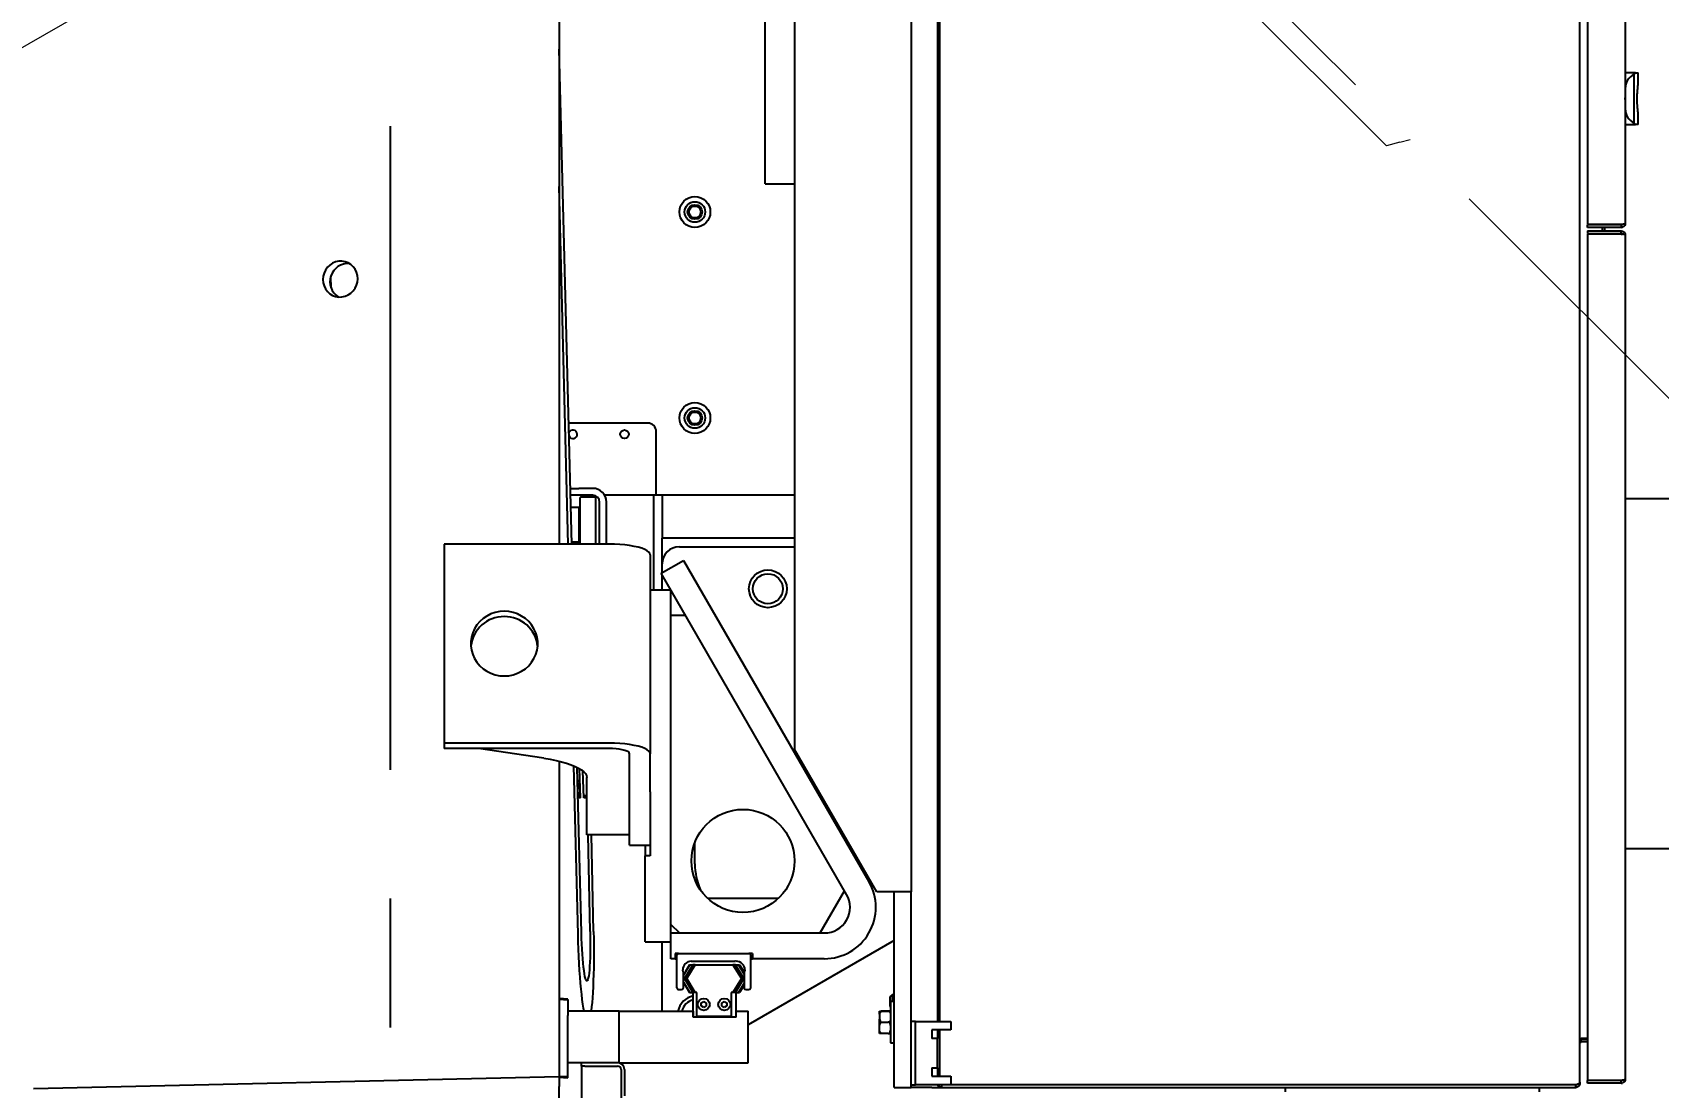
# Model space of a CAD drawing. Header units: inches. Extents: x -347369 to -260369, y 119522 to 149869.
# Drawn here: x -285438 to -284492, y 137440 to 138054 of the extents above; entities that cross this region are included whole.
import ezdxf

# ---------------------------------------------------------------- set-up
doc = ezdxf.new("R2010")
doc.units = ezdxf.units.IN
doc.header["$LTSCALE"] = 300
doc.linetypes.add('CENTRO', pattern=[2, 1.25, -0.25, 0.25, -0.25])
doc.linetypes.add('NASCOSTA', pattern=[0.375, 0.25, -0.125])
for name, color, linetype in [('ASSI', 254, 'CENTRO'), ('MACCHINA', 40, 'Continuous'), ('QUOTE', 7, 'Continuous')]:
    doc.layers.add(name, color=color, linetype=linetype)
doc.styles.get("Standard").update_dxf_attribs({"font": 'romans.shx'})
doc.dimstyles.new('sc1a100', dxfattribs={"dimscale": 100, "dimtxt": 3, "dimasz": 3, "dimexe": 0, "dimexo": 0, "dimgap": 1, "dimtad": 1, "dimzin": 12, "dimdsep": 46, "dimtxsty": 'Standard', "dimblk": 'CLOSEDBLANK', "dimcen": 1, "dimclrd": 253, "dimclre": 253, "dimclrt": 2, "dimadec": 0, "dimazin": 3, "dimtfac": 1, "dimtmove": 0, "dimatfit": 1, "dimldrblk": 'CLOSEDBLANK', "dimfxl": 1, "dimtolj": 1, "dimtzin": 0, "dimarcsym": 0})

# ---------------------------------------------------------------- blocks, each defined once
blk = doc.blocks.new('_ClosedBlank')
at = {"color": 0, "linetype": 'ByBlock', "lineweight": -2}
for p, q in [((-1, 0.1667), (0, 0)), ((-1, 0.1667), (-1, -0.1667)), ((0, 0), (-1, -0.1667))]:
    blk.add_line(p, q, dxfattribs=at)
blk = doc.blocks.new('*D27')
at = {"layer": 'Defpoints', "color": 0, "transparency": 16777216}
for p in [(-285230.17, 140399.66), (-284017.73, 139699.66), (-287395.23, 137749.66), (-287103.2, 136767.46), (-285230.17, 136499.66)]:
    blk.add_point(p, dxfattribs=at)
at = {"layer": 'QUOTE', "color": 253, "lineweight": -2, "transparency": 16777216}
for p, q in [((-287395.23, 137749.66), (-287753.7, 137542.69)), ((-285230.17, 136499.66), (-285230.17, 136085.73))]:
    blk.add_line(p, q, dxfattribs=at)
blk.add_arc((-285230.17, 138999.66), 2913.92, 215.90144, 264.09856, dxfattribs=at)
at = {"layer": 'QUOTE', "color": 253, "lineweight": -2, "transparency": 16777216, "xscale": 300, "yscale": 300, "zscale": 300}
for p, rotation in [((-287753.7, 137542.69), 122.9507175305296), ((-285230.17, 136085.73), 357.0492824694705)]:
    blk.add_blockref('_ClosedBlank', p, dxfattribs=dict(at, rotation=rotation))
at = {"layer": 'QUOTE', "color": 2, "transparency": 16777216, "insert": (-286562.13, 136692.63), "char_height": 300, "attachment_point": 5, "rotation": 330}
blk.add_mtext('\\A1;60°', dxfattribs=at)
blk = doc.blocks.new('*D37')
at = {"layer": 'Defpoints', "color": 0, "transparency": 16777216}
for p in [(-285230.17, 140399.66), (-286220.12, 139989.61), (-283462.4, 137231.89), (-285230.17, 136499.66), (-284473.38, 136175.3)]:
    blk.add_point(p, dxfattribs=at)
at = {"layer": 'QUOTE', "color": 253, "lineweight": -2, "transparency": 16777216}
for p, q in [((-283462.4, 137231.89), (-283162.59, 136932.08)), ((-285230.17, 136499.66), (-285230.17, 136075.67))]:
    blk.add_line(p, q, dxfattribs=at)
blk.add_arc((-285230.17, 138999.66), 2923.99, 275.8811, 309.1189, dxfattribs=at)
at = {"layer": 'QUOTE', "color": 253, "lineweight": -2, "transparency": 16777216, "xscale": 300, "yscale": 300, "zscale": 300}
for p, rotation in [((-283162.59, 136932.08), 42.0594481817856), ((-285230.17, 136075.67), 182.9405518182139)]:
    blk.add_blockref('_ClosedBlank', p, dxfattribs=dict(at, rotation=rotation))
at = {"layer": 'QUOTE', "color": 2, "transparency": 16777216, "insert": (-284206.88, 136529.21), "char_height": 300, "attachment_point": 5, "rotation": 22.5}
blk.add_mtext('\\A1;45°', dxfattribs=at)
blk = doc.blocks.new('A$Cda148bbc')
at = {"layer": 'MACCHINA', "color": 8, "linetype": 'NASCOSTA', "lineweight": 5, "ltscale": 2.5}
for p, q in [((-292.65, -1368.86), (-292.65, 584.96)), ((719.3, -560), (719.3, -1560)), ((-305, -1125.51), (-305, -701.23)), ((-298, -1129.55), (-305, -1125.51)), ((-298, -1129.55), (-292.65, -1132.64))]:
    blk.add_line(p, q, dxfattribs=at)
blk = doc.blocks.new('A$Cad528b1c')
at = {"layer": 'ASSI'}
blk.add_line((0, 1400), (0, -2400), dxfattribs=at)
at = {"layer": 'MACCHINA'}
for p, q in [((303.5, 783.04), (303.5, -1446.04)), ((98.55, 693.94), (98.55, -1243.49)), ((235.5, 550), (235.5, -1362.9)), ((218.5, -951.92), (218.5, -226.23)), ((692.8, -1556.99), (692.8, -563.01)), ((697.3, -564.35), (697.3, -1057.14)), ((719.3, -564.79), (719.3, -1056.69)), ((318.8, -598.5), (318.8, -1521.5)), ((320.22, -1521.5), (320.22, -598.5)), ((105.78, -1243.49), (98.55, -955.21)), ((218.5, -1033.6), (218.5, -951.92)), ((725.35, -968.99), (719.3, -968.99)), ((724.37, -969.93), (724.37, -998.06)), ((725.35, -968.99), (726.76, -968.99)), ((726.76, -976.09), (726.76, -968.99)), ((719.31, -984.56), (719.31, -983.47)), ((726.3, -983.03), (726.3, -982.49)), ((726.3, -984.99), (726.3, -983.03)), ((726.3, -985.93), (726.3, -984.99)), ((726.76, -998.99), (726.76, -991.99)), ((719.3, -998.99), (725.35, -998.99)), ((726.76, -998.99), (725.35, -998.99)), ((103.77, -1243.49), (98.55, -1035.17)), ((218.5, -1033.6), (235.5, -1033.6)), ((697.3, -1057.14), (717, -1057.14)), ((717, -1057.49), (697.3, -1057.49)), ((697.3, -1058.99), (697.3, -1057.49)), ((717, -1058.99), (697.3, -1058.99)), ((706.12, -1057.49), (706.12, -1057.14)), ((706.12, -1061.01), (706.12, -1058.99)), ((707.18, -1057.14), (707.18, -1057.49)), ((707.18, -1058.99), (707.18, -1061.01)), ((717, -1057.49), (717, -1058.99)), ((717, -1058.99), (717.71, -1058.88)), ((697.3, -1061.01), (717, -1061.01)), ((697.3, -1061.01), (697.3, -1062.51)), ((697.3, -1062.51), (717, -1062.51)), ((697.3, -1062.86), (697.3, -1555.65)), ((717, -1062.86), (697.3, -1062.86)), ((706.12, -1062.86), (706.12, -1062.51)), ((707.18, -1062.51), (707.18, -1062.86)), ((717, -1062.51), (717, -1061.01)), ((717, -1061.01), (717.71, -1061.12)), ((717, -1062.86), (717.71, -1062.95)), ((719.3, -1063.31), (719.3, -1555.21)), ((-34.38, -1094.13), (-34.53, -1087.68)), ((150, -1173), (104.01, -1173)), ((155, -1215), (155, -1178)), ((104.96, -1211), (105, -1211)), ((105, -1212.45), (105, -1211)), ((105, -1211), (110, -1211)), ((118, -1211), (110, -1211)), ((110, -1215), (105.06, -1215)), ((118, -1215), (110, -1215)), ((110.62, -1243.49), (110.62, -1216.45)), ((119.32, -1216.15), (110.92, -1216.15)), ((119.62, -1216.45), (119.62, -1232.05)), ((122, -1243.49), (122, -1219)), ((155, -1215), (124.93, -1215)), ((126, -1243.49), (126, -1219)), ((153.5, -1215), (153.5, -1270.19)), ((235.5, -1215), (155, -1215)), ((158.5, -1215), (158.5, -1240)), ((823.3, -1217.01), (719.3, -1217.01)), ((110.12, -1222.15), (105.24, -1222.15)), ((110.62, -1222.65), (110.12, -1222.15)), ((110.12, -1230.84), (110.12, -1222.15)), ((110.12, -1242.15), (110.12, -1230.84)), ((119.62, -1232.05), (119.62, -1243.49)), ((235.5, -1240), (158.5, -1240)), ((158.5, -1255), (158.5, -1240)), ((127.5, -1243.49), (31.5, -1243.49)), ((31.5, -1243.49), (31.5, -1359.4)), ((105.74, -1242.15), (110.12, -1242.15)), ((110.12, -1242.15), (110.62, -1241.65)), ((151.5, -1249.7), (151.5, -1365.62)), ((168.5, -1245), (235.5, -1245)), ((157.87, -1260.44), (170.86, -1252.94)), ((158.5, -1260.07), (158.5, -1255)), ((170.86, -1252.94), (278.86, -1440)), ((265.87, -1447.5), (157.87, -1260.44)), ((158.5, -1270.19), (158.5, -1261.53)), ((151.5, -1270.19), (163.5, -1270.19)), ((163.5, -1475.19), (163.5, -1270.19)), ((172.05, -1285), (163.5, -1285)), ((31.5, -1359.4), (31.5, -1362.51)), ((127.5, -1359.4), (31.5, -1359.4)), ((127.5, -1362.51), (31.5, -1362.51)), ((89.5, -1368.19), (51.5, -1362.51)), ((283.5, -1446.04), (235.5, -1362.9)), ((98.55, -1369.92), (98.55, -1517.6)), ((109.47, -1470.82), (107.01, -1372.58)), ((139.5, -1418.93), (139.5, -1365.62)), ((151.5, -1387.76), (151.5, -1365.62)), ((111.46, -1470), (109.04, -1373.51)), ((109.23, -1381.39), (110.47, -1381.36)), ((110.47, -1381.39), (109.24, -1381.41)), ((109.26, -1382.29), (109.59, -1383.53)), ((110.81, -1391.3), (110.22, -1374.16)), ((112.8, -1391.24), (112.26, -1375.57)), ((114.5, -1380.07), (114.35, -1380.08)), ((114.5, -1412.81), (114.5, -1379.4)), ((109.63, -1390.75), (109.47, -1390.74)), ((109.48, -1391.19), (110.81, -1391.16)), ((109.61, -1383.56), (110.54, -1383.54)), ((109.94, -1390.72), (110.24, -1390.71)), ((110.42, -1388.57), (110.12, -1388.58)), ((110.69, -1390.73), (110.39, -1390.74)), ((110.56, -1390.71), (110.79, -1390.7)), ((110.73, -1388.87), (110.72, -1388.87)), ((112.8, -1391.11), (114.5, -1391.08)), ((114.5, -1390.16), (113.13, -1390.19)), ((151.5, -1387.76), (151.5, -1425)), ((139.5, -1412.81), (114.5, -1412.81)), ((116.48, -1469.05), (115.26, -1412.81)), ((118.49, -1469.12), (117.27, -1412.81)), ((139.5, -1418.93), (151.5, -1418.93)), ((148.5, -1418.93), (148.5, -1425)), ((177.5, -1429.63), (177.5, -1417.23)), ((148.5, -1475.19), (148.5, -1425)), ((151.5, -1425), (148.5, -1425)), ((823.3, -1421.01), (719.3, -1421.01)), ((250.5, -1470), (264.68, -1445.44)), ((303.5, -1446.04), (283.5, -1446.04)), ((293.5, -1560), (293.5, -1446.04)), ((303.5, -1560), (303.5, -1446.04)), ((225.9, -1450), (185.1, -1450)), ((163.5, -1465), (168.5, -1470)), ((148.5, -1475.19), (163.5, -1475.19)), ((158.5, -1515.6), (158.5, -1475.19)), ((163.5, -1470), (252.88, -1470)), ((163.5, -1485), (163.5, -1470)), ((293.5, -1474.38), (208.5, -1523.45)), ((166, -1485), (163.5, -1485)), ((168, -1482), (166, -1482)), ((166, -1482), (166, -1485)), ((166, -1485), (167, -1485)), ((167, -1502), (167, -1483)), ((168, -1482), (209, -1482)), ((175.4, -1486.5), (200.75, -1486.5)), ((201.25, -1486.5), (201.6, -1486.5)), ((211, -1482), (209, -1482)), ((210, -1502), (210, -1483)), ((210, -1485), (211, -1485)), ((211, -1482), (211, -1485)), ((252.88, -1485), (211, -1485)), ((170.4, -1492.05), (170.4, -1491.5)), ((170.8, -1502), (170.8, -1492.75)), ((170.95, -1494.26), (170.89, -1494.35)), ((172.4, -1492.07), (170.95, -1493.79)), ((170.95, -1493.79), (170.95, -1494.42)), ((171.34, -1493.79), (170.95, -1493.79)), ((170.99, -1494.35), (174.53, -1488.6)), ((176.3, -1488.6), (171.38, -1496.6)), ((174.43, -1488.6), (172.02, -1492.51)), ((172.84, -1496.6), (177.75, -1488.6)), ((174.43, -1488.6), (174.53, -1488.6)), ((174.53, -1488.6), (176.3, -1488.6)), ((177.75, -1488.6), (176.3, -1488.6)), ((177.75, -1488.6), (199.65, -1488.6)), ((199.65, -1488.6), (204.56, -1496.6)), ((201.1, -1488.6), (199.65, -1488.6)), ((206.02, -1496.6), (201.1, -1488.6)), ((201.1, -1488.6), (202.87, -1488.6)), ((202.87, -1488.6), (203.57, -1488.6)), ((202.87, -1488.6), (206.2, -1494.01)), ((203.57, -1488.6), (206.2, -1492.87)), ((206.2, -1493.61), (205.28, -1492.51)), ((206.2, -1492.78), (205.98, -1492.51)), ((206.2, -1493.79), (206.06, -1493.79)), ((206.2, -1492.75), (206.2, -1502)), ((206.6, -1491.5), (206.6, -1492.05)), ((168, -1503), (169.8, -1503)), ((170.89, -1498.85), (170.95, -1498.94)), ((170.95, -1498.78), (170.95, -1499.31)), ((170.95, -1499.31), (172.17, -1500.76)), ((171.28, -1499.31), (170.95, -1499.31)), ((174.53, -1504.6), (170.99, -1498.85)), ((171.38, -1496.6), (176.3, -1504.6)), ((172.84, -1496.6), (171.38, -1496.6)), ((171.79, -1500.31), (174.43, -1504.6)), ((177.75, -1504.6), (172.84, -1496.6)), ((174.43, -1504.6), (174.53, -1504.6)), ((174.53, -1504.6), (176.3, -1504.6)), ((177.75, -1504.6), (176.3, -1504.6)), ((176.55, -1519.1), (176.55, -1504.6)), ((178.65, -1504.6), (177.75, -1504.6)), ((178.65, -1518.6), (178.65, -1504.6)), ((198.65, -1504.6), (198.65, -1518.6)), ((199.65, -1504.6), (198.65, -1504.6)), ((204.56, -1496.6), (199.65, -1504.6)), ((201.1, -1504.6), (199.65, -1504.6)), ((201.1, -1504.6), (206.02, -1496.6)), ((201.1, -1504.6), (202.87, -1504.6)), ((201.45, -1519.1), (201.45, -1504.6)), ((206.2, -1499.19), (202.87, -1504.6)), ((202.87, -1504.6), (203.57, -1504.6)), ((206.2, -1500.33), (203.57, -1504.6)), ((206.02, -1496.6), (204.56, -1496.6)), ((205.51, -1500.31), (206.2, -1499.49)), ((206.2, -1499.31), (206.12, -1499.31)), ((207.2, -1503), (209, -1503)), ((103.5, -1508.5), (98.55, -1508.07)), ((98.55, -1508.49), (103.5, -1508.92)), ((103.5, -1508.92), (103.5, -1508.5)), ((103.5, -1508.92), (103.5, -1518.04)), ((181.15, -1510.73), (182.65, -1509.87)), ((181.15, -1512.47), (181.15, -1510.73)), ((182.65, -1513.33), (181.15, -1512.47)), ((182.65, -1509.87), (184.15, -1510.73)), ((184.15, -1512.47), (182.65, -1513.33)), ((184.15, -1510.73), (184.15, -1512.47)), ((193.15, -1510.73), (194.65, -1509.87)), ((193.15, -1512.47), (193.15, -1510.73)), ((194.65, -1513.33), (193.15, -1512.47)), ((194.65, -1509.87), (196.15, -1510.73)), ((196.15, -1512.47), (194.65, -1513.33)), ((196.15, -1510.73), (196.15, -1512.47)), ((292.35, -1506), (291.1, -1507.25)), ((291.1, -1507.25), (291.1, -1512.75)), ((291.1, -1512.75), (291.5, -1513.15)), ((293.5, -1510), (291.5, -1510)), ((291.5, -1510), (291.5, -1534)), ((293.5, -1506), (292.35, -1506)), ((292.35, -1506), (292.35, -1510)), ((98.55, -1517.6), (98.55, -1553.53)), ((133.5, -1515.6), (103.5, -1515.6)), ((103.5, -1553.55), (103.5, -1518.04)), ((133.5, -1545.6), (133.5, -1515.6)), ((133.5, -1515.6), (176.5, -1515.6)), ((176.5, -1515.6), (176.5, -1519.1)), ((176.5, -1519.1), (176.55, -1519.1)), ((201.45, -1519.1), (176.55, -1519.1)), ((198.65, -1518.6), (178.65, -1518.6)), ((201.45, -1519.1), (201.5, -1519.1)), ((201.5, -1519.1), (201.5, -1515.6)), ((201.5, -1515.6), (208.5, -1515.6)), ((208.5, -1545.6), (208.5, -1515.6)), ((285, -1517.33), (285, -1515.5)), ((285, -1517.33), (285, -1520.17)), ((285, -1523.83), (285, -1520.17)), ((285, -1526.67), (285, -1523.83)), ((290.11, -1515.5), (286.39, -1515.5)), ((286.39, -1515.5), (290.11, -1515.5)), ((286.39, -1522), (290.11, -1522)), ((286.39, -1522), (290.11, -1522)), ((306, -1521.5), (303.5, -1521.5)), ((306, -1524.5), (306, -1521.5)), ((306, -1521.5), (306.8, -1521.5)), ((306.8, -1521.5), (326.49, -1521.5)), ((326.49, -1521.5), (326.49, -1526.5)), ((285, -1528.5), (285, -1526.67)), ((290.11, -1528.5), (286.39, -1528.5)), ((290.11, -1528.5), (286.39, -1528.5)), ((306, -1555.5), (306, -1524.5)), ((326.49, -1526.5), (315.49, -1526.5)), ((315.49, -1526.5), (315.49, -1531.5)), ((315.5, -1531.5), (315.49, -1531.5)), ((318.8, -1531.5), (315.5, -1531.5)), ((318.8, -1526.5), (318.8, -1531.5)), ((318.8, -1548.5), (318.8, -1531.5)), ((320.22, -1553.5), (320.22, -1526.5)), ((693.6, -1532), (693.2, -1532.08)), ((693.6, -1531.29), (697.3, -1531.29)), ((693.6, -1533.5), (693.6, -1532)), ((697.3, -1532), (693.6, -1532)), ((697.3, -1533.5), (693.6, -1533.5)), ((291.5, -1534), (293.5, -1534)), ((133.5, -1545.6), (103.5, -1545.6)), ((111.5, -1547.6), (111.5, -1545.6)), ((113.5, -1547.6), (111.5, -1547.6)), ((111.5, -1547.6), (111.5, -1633.6)), ((113.5, -1547.6), (132.5, -1547.6)), ((133.5, -1545.6), (208.5, -1545.6)), ((134.5, -1549.6), (134.5, -1633.6)), ((136.5, -1549.6), (136.5, -1564.85)), ((315.49, -1548.5), (315.5, -1548.5)), ((315.49, -1548.5), (315.49, -1553.5)), ((315.5, -1548.5), (318.8, -1548.5)), ((318.8, -1548.5), (318.8, -1553.5)), ((-207.65, -1560.68), (98.55, -1553.53)), ((98.55, -1553.53), (103.5, -1553.55)), ((103.5, -1553.97), (98.55, -1553.53)), ((98.55, -1553.96), (98.55, -1553.53)), ((98.55, -1553.96), (98.55, -1559.41)), ((98.55, -1553.97), (103.5, -1554.4)), ((98.55, -1571.23), (98.55, -1559.41)), ((103.5, -1553.97), (103.5, -1553.55)), ((103.5, -1554.4), (103.5, -1553.97)), ((293.5, -1560), (303.5, -1560)), ((303.5, -1558.5), (306, -1558.5)), ((315.5, -1560), (303.5, -1560)), ((306, -1558.5), (306, -1555.5)), ((306.8, -1558.5), (306, -1558.5)), ((326.49, -1558.5), (306.8, -1558.5)), ((315.49, -1553.5), (326.49, -1553.5)), ((315.5, -1560), (321.1, -1560)), ((321.1, -1558.5), (321.1, -1560)), ((321.1, -1560), (690.5, -1560)), ((326.49, -1553.5), (326.49, -1558.5)), ((690.5, -1558.43), (326.49, -1558.43)), ((690.5, -1558.5), (326.49, -1558.5)), ((521.3, -1560), (521.3, -1562.5)), ((669.3, -1562.5), (669.3, -1560)), ((690.5, -1560), (690.5, -1558.5)), ((692.12, -1557.7), (692.8, -1557.7)), ((692.8, -1556.99), (692.8, -1557.7)), ((697.3, -1555.65), (717, -1555.65)), ((697.3, -1557.51), (697.3, -1556.01)), ((717, -1556.01), (697.3, -1556.01)), ((717, -1557.51), (697.3, -1557.51)), ((717, -1555.65), (717.71, -1555.56)), ((717, -1557.51), (717, -1556.01)), ((717, -1557.51), (717.71, -1557.39))]:
    blk.add_line(p, q, dxfattribs=at)
at = {"layer": 'MACCHINA', "flags": 128}
for points in [[(-39.09, -1089.34), (-38.92, -1091.26), (-38.41, -1093.1), (-37.57, -1094.81), (-36.45, -1096.33), (-35.06, -1097.59), (-33.47, -1098.57), (-31.73, -1099.23), (-29.89, -1099.54), (-28.01, -1099.5), (-26.17, -1099.1), (-24.43, -1098.36), (-22.84, -1097.31), (-21.46, -1095.98), (-20.33, -1094.41), (-19.49, -1092.66), (-18.98, -1090.79), (-18.81, -1088.87), (-18.98, -1086.95), (-19.49, -1085.1), (-20.33, -1083.4), (-21.46, -1081.88), (-22.84, -1080.61), (-24.43, -1079.63), (-26.17, -1078.98), (-28.01, -1078.67), (-29.89, -1078.71), (-31.73, -1079.11), (-33.47, -1079.85), (-35.06, -1080.9), (-36.45, -1082.23), (-37.57, -1083.8), (-38.41, -1085.55), (-38.92, -1087.41), (-39.09, -1089.34)], [(151.5, -1249.7), (151.29, -1248.89), (150.68, -1248.1), (149.67, -1247.33), (148.28, -1246.6), (146.54, -1245.92), (144.47, -1245.31), (142.11, -1244.78), (139.5, -1244.33), (136.68, -1243.97), (133.71, -1243.7), (130.63, -1243.55), (127.5, -1243.49)], [(66.5, -1282.61), (63.84, -1282.79), (61.24, -1283.31), (58.73, -1284.17), (56.37, -1285.36), (54.19, -1286.84), (52.25, -1288.59), (50.57, -1290.59), (49.19, -1292.78), (48.13, -1295.14), (47.41, -1297.62), (47.05, -1300.16), (47.05, -1302.73), (47.41, -1305.28), (48.13, -1307.76), (49.19, -1310.11), (50.57, -1312.31), (52.25, -1314.31), (54.19, -1316.06), (56.37, -1317.54), (58.73, -1318.73), (61.24, -1319.59), (63.84, -1320.11), (66.5, -1320.28), (69.16, -1320.11), (71.76, -1319.59), (74.27, -1318.73), (76.63, -1317.54), (78.81, -1316.06), (80.75, -1314.31), (82.43, -1312.31), (83.81, -1310.11), (84.87, -1307.76), (85.59, -1305.28), (85.95, -1302.73), (85.95, -1300.16), (85.59, -1297.62), (84.87, -1295.14), (83.81, -1292.78), (82.43, -1290.59), (80.75, -1288.59), (78.81, -1286.84), (76.63, -1285.36), (74.27, -1284.17), (71.76, -1283.31), (69.16, -1282.79), (66.5, -1282.61)], [(151.5, -1365.62), (151.29, -1364.81), (150.68, -1364.01), (149.67, -1363.24), (148.28, -1362.51), (146.54, -1361.83), (144.47, -1361.22), (142.11, -1360.69), (139.5, -1360.24), (136.68, -1359.88), (133.71, -1359.62), (130.63, -1359.46), (127.5, -1359.4)], [(139.5, -1365.62), (139.32, -1365.08), (138.78, -1364.55), (137.89, -1364.06), (136.69, -1363.62), (135.21, -1363.24), (133.5, -1362.93), (131.6, -1362.7), (129.58, -1362.56), (127.5, -1362.51)], [(89.5, -1368.19), (93.18, -1368.8), (96.64, -1369.48), (99.86, -1370.25), (102.8, -1371.08), (105.46, -1371.97), (107.8, -1372.93), (109.82, -1373.93), (111.48, -1374.97), (112.8, -1376.05), (113.74, -1377.15), (114.31, -1378.27), (114.5, -1379.4)], [(109.59, -1383.53), (109.6, -1383.56), (109.61, -1383.56)], [(112.98, -1515.6), (112.66, -1513.85), (112.29, -1511.5), (111.93, -1508.84), (111.58, -1505.91), (111.25, -1502.71), (110.94, -1499.28), (110.66, -1495.64), (110.39, -1491.81), (110.15, -1487.82), (109.94, -1483.69), (109.75, -1479.46), (109.6, -1475.16), (109.47, -1470.82)], [(116.48, -1469.05), (116.54, -1472.26), (116.56, -1475.42), (116.55, -1478.51), (116.51, -1481.48), (116.44, -1484.29), (116.33, -1486.92), (116.2, -1489.33), (116.04, -1491.48), (115.86, -1493.36), (115.65, -1494.95), (115.42, -1496.21), (115.17, -1497.14), (114.91, -1497.72), (114.63, -1497.95), (114.35, -1497.83), (114.07, -1497.35), (113.78, -1496.52), (113.49, -1495.35), (113.21, -1493.86), (112.94, -1492.07), (112.68, -1489.99), (112.44, -1487.65), (112.21, -1485.09), (112.01, -1482.32), (111.83, -1479.4), (111.68, -1476.34), (111.55, -1473.2), (111.46, -1470)], [(118.49, -1469.12), (118.57, -1473.47), (118.61, -1477.79), (118.63, -1482.06), (118.61, -1486.22), (118.56, -1490.27), (118.47, -1494.17), (118.35, -1497.89), (118.21, -1501.4), (118.03, -1504.69), (117.83, -1507.73), (117.59, -1510.5), (117.33, -1512.97), (117.05, -1515.13), (116.98, -1515.6)]]:
    blk.add_lwpolyline(points, dxfattribs=at)
at = {"layer": 'MACCHINA'}
for centre, radius in [((177.5, -1050), 9), ((177.5, -1050), 6), ((177.5, -1050), 4.25), ((177.5, -1050), 3.42), ((177.5, -1170), 9), ((177.5, -1170), 6), ((177.5, -1170), 4.25), ((177.5, -1170), 3.42), ((136.5, -1179.5), 2.5), ((220, -1269.5), 11), ((220, -1269.5), 8.75), ((205.5, -1428), 30), ((182.65, -1511.6), 3.5), ((194.65, -1511.6), 3.5)]:
    blk.add_circle(centre, radius, dxfattribs=at)
for centre, radius, start, end in [((-24.41, -1090.58), 10.58, 86.20001, 237.76372), ((150, -1178), 5, 0, 90), ((106.5, -1179.5), 2.5, 202.98672, 159.88508), ((118, -1219), 8, 0, 90), ((110.92, -1216.45), 0.3, 90, 180), ((118, -1219), 4, 0, 90), ((119.32, -1216.45), 0.3, 0, 90), ((168.5, -1255), 10, 90, 180), ((66.18, -1304.92), 19.21, 89.03802, 174.25645), ((66.77, -1304.99), 19.27, 5.91585, 90.78968), ((116.06, -1390.12), 5.85, 164.63363, 185.80919), ((124.3, -1382.74), 14.01, 183.28068, 185.5326), ((41.46, -1390.84), 69.22, 3.82522, 5.59272), ((215, -1429.63), 37.5, 180, 204.27002), ((252.88, -1455), 30, 270, 30), ((252.88, -1455), 15, 270, 30), ((168, -1483), 1, 90, 180), ((175.4, -1491.5), 5, 90, 180), ((201, -1486.5), 0.25, 0, 180), ((201.6, -1491.5), 5, 0, 90), ((209, -1483), 1, 0, 90), ((170.8, -1492.05), 0.4, 180, 240), ((170.4, -1492.75), 0.4, 0, 60), ((206.6, -1492.75), 0.4, 120, 180), ((206.2, -1492.05), 0.4, 300, 0), ((168, -1502), 1, 180, 270), ((169.8, -1502), 1, 270, 0), ((207.2, -1502), 1, 180, 270), ((209, -1502), 1, 270, 0), ((178.5, -1517.5), 11, 100.21094, 170.05357), ((178.5, -1517.5), 8.75, 102.8769, 167.45873), ((132.5, -1549.6), 4, 0, 90), ((132.5, -1549.6), 2, 0, 90)]:
    blk.add_arc(centre, radius, start, end, dxfattribs=at)
for centre, major_axis, ratio, start_param, end_param in [((728.43, -977.99), (9.13, 0), 0.985679, 2.03135, 3.141593), ((728.43, -989.99), (9.13, 0), 0.985679, 3.141593, 4.251835), ((175.04, -1496.6), (4.79, 0), 0.939693, 2.617994, 2.658215), ((175.14, -1496.6), (-4.79, 0), 0.939693, 5.759587, 5.846864), ((175.14, -1496.6), (-4.79, 0), 0.939693, 0.436322, 0.523599), ((175.04, -1496.6), (4.79, 0), 0.939693, 3.62497, 3.665191)]:
    blk.add_ellipse(centre, major_axis=major_axis, ratio=ratio, start_param=start_param, end_param=end_param, dxfattribs=at)
for points, knots in [([(724.37, -969.93), (724.63, -969.55), (724.97, -969.04), (725.27, -969), (725.35, -968.99)], [0, 0, 0, 0, 0.748889, 1, 1, 1, 1]), ([(726.27, -983.99), (726.28, -983.1), (726.3, -981.31), (726.46, -978.91), (726.63, -977.12), (726.75, -976.09), (726.75, -976.09), (726.75, -976.09)], [0, 0, 0, 0, 0.213739, 0.42744, 0.642151, 0.857533, 1, 1, 1, 1]), ([(726.76, -991.99), (726.75, -991.91), (726.73, -991.73), (726.57, -990.37), (726.4, -988.36), (726.28, -986.1), (726.27, -984.6), (726.27, -983.99)], [0, 0, 0, 0, 0.212568, 0.425755, 0.640306, 0.855548, 1, 1, 1, 1]), ([(725.35, -998.99), (725.11, -998.9), (724.8, -998.78), (724.46, -998.2), (724.37, -998.06)], [0, 0, 0, 0, 0.748863, 1, 1, 1, 1]), ([(717, -1057.14), (717.28, -1057.1), (717.83, -1057.04), (718.53, -1056.94), (719.03, -1056.84), (719.27, -1056.76), (719.29, -1056.71), (719.3, -1056.69)], [0, 0, 0, 0, 0.2357254, 0.4521019, 0.668489, 0.8848749, 1, 1, 1, 1]), ([(717.7, -1057.05), (717.67, -1057.11), (717.6, -1057.25), (717.38, -1057.41), (717.17, -1057.49), (717.03, -1057.49), (717, -1057.49)], [0, 0, 0, 0, 0.222477, 0.548193, 0.874099, 1, 1, 1, 1]), ([(719.3, -1056.69), (719.27, -1056.96), (719.22, -1057.5), (718.8, -1058.19), (718.27, -1058.65), (717.87, -1058.82), (717.71, -1058.88)], [0, 0, 0, 0, 0.281224, 0.552183, 0.823149, 1, 1, 1, 1]), ([(717, -1062.51), (717.09, -1062.52), (717.29, -1062.54), (717.53, -1062.69), (717.68, -1062.85), (717.71, -1062.95), (717.71, -1062.96)], [0, 0, 0, 0, 0.320018, 0.640034, 0.960049, 1, 1, 1, 1]), ([(717.71, -1061.12), (717.96, -1061.23), (718.45, -1061.45), (718.98, -1062.06), (719.26, -1062.71), (719.29, -1063.14), (719.3, -1063.31)], [0, 0, 0, 0, 0.281224, 0.552185, 0.823148, 1, 1, 1, 1]), ([(719.3, -1063.31), (719.27, -1063.27), (719.22, -1063.21), (718.8, -1063.11), (718.27, -1063.02), (717.87, -1062.97), (717.71, -1062.95)], [0, 0, 0, 0, 0.281224, 0.552183, 0.823149, 1, 1, 1, 1]), ([(109.3, -1390.74), (109.31, -1390.74), (109.31, -1390.74), (109.42, -1390.73), (109.55, -1390.73), (109.66, -1390.73), (109.8, -1390.72), (109.89, -1390.72), (109.94, -1390.72)], [0, 0, 0, 0, 0.239973, 0.485958, 0.611836, 0.739366, 0.868692, 1, 1, 1, 1]), ([(110.12, -1388.59), (110.09, -1388.59), (109.98, -1388.58), (109.8, -1388.65), (109.63, -1388.78), (109.52, -1388.92), (109.46, -1389.02), (109.45, -1389.07), (109.45, -1389.08)], [0, 0, 0, 0, 0.089286, 0.352296, 0.568477, 0.763356, 0.952152, 1, 1, 1, 1]), ([(110.39, -1390.74), (110.34, -1390.74), (110.25, -1390.74), (110.11, -1390.74), (109.98, -1390.74), (109.83, -1390.75), (109.68, -1390.75), (109.65, -1390.75), (109.63, -1390.75)], [0, 0, 0, 0, 0.131308, 0.260634, 0.388164, 0.514042, 0.760027, 1, 1, 1, 1]), ([(110.56, -1390.71), (110.54, -1390.71), (110.5, -1390.71), (110.43, -1390.71), (110.34, -1390.71), (110.26, -1390.71), (110.25, -1390.71), (110.24, -1390.71)], [0, 0, 0, 0, 0.124157, 0.251414, 0.500274, 0.749333, 1, 1, 1, 1]), ([(110.71, -1388.86), (110.71, -1388.86), (110.66, -1388.87), (110.58, -1388.83), (110.51, -1388.78), (110.49, -1388.74), (110.49, -1388.75), (110.49, -1388.75)], [0, 0, 0, 0, 0.035175, 0.31899, 0.557321, 0.793121, 1, 1, 1, 1]), ([(286.39, -1515.5), (286.29, -1515.51), (286.1, -1515.53), (285.8, -1515.68), (285.46, -1516), (285.15, -1516.57), (285.06, -1517.06), (285, -1517.33)], [0, 0, 0, 0, 0.10365, 0.206924, 0.37233, 0.650134, 1, 1, 1, 1]), ([(285, -1515.5), (285.01, -1515.5), (285.07, -1515.5), (285.22, -1515.5), (285.52, -1515.5), (285.91, -1515.5), (286.17, -1515.5), (286.34, -1515.5), (286.39, -1515.5)], [0, 0, 0, 0, 0.091504, 0.389705, 0.690886, 0.817968, 0.946128, 1, 1, 1, 1]), ([(285, -1520.17), (285.07, -1520.52), (285.18, -1521.01), (285.52, -1521.56), (285.81, -1521.83), (286.11, -1521.97), (286.3, -1521.99), (286.39, -1522)], [0, 0, 0, 0, 0.4540677, 0.6237911, 0.7946934, 0.907977, 1, 1, 1, 1]), ([(285, -1523.83), (285.07, -1523.48), (285.18, -1522.99), (285.52, -1522.44), (285.81, -1522.17), (286.11, -1522.03), (286.3, -1522.01), (286.39, -1522)], [0, 0, 0, 0, 0.454068, 0.623791, 0.794693, 0.907977, 1, 1, 1, 1]), ([(290.11, -1515.5), (290.21, -1515.51), (290.4, -1515.53), (290.7, -1515.68), (291.04, -1516), (291.35, -1516.57), (291.44, -1517.06), (291.5, -1517.33)], [0, 0, 0, 0, 0.10365, 0.206924, 0.37233, 0.650134, 1, 1, 1, 1]), ([(291.5, -1515.5), (291.49, -1515.5), (291.43, -1515.5), (291.28, -1515.5), (290.98, -1515.5), (290.59, -1515.5), (290.33, -1515.5), (290.16, -1515.5), (290.11, -1515.5)], [0, 0, 0, 0, 0.091504, 0.389705, 0.690886, 0.817968, 0.946128, 1, 1, 1, 1]), ([(291.5, -1520.17), (291.43, -1520.52), (291.32, -1521.01), (290.98, -1521.56), (290.69, -1521.83), (290.39, -1521.97), (290.2, -1521.99), (290.11, -1522)], [0, 0, 0, 0, 0.454068, 0.623791, 0.794693, 0.907977, 1, 1, 1, 1]), ([(291.5, -1523.83), (291.43, -1523.48), (291.32, -1522.99), (290.98, -1522.44), (290.69, -1522.17), (290.39, -1522.03), (290.2, -1522.01), (290.11, -1522)], [0, 0, 0, 0, 0.4540677, 0.6237911, 0.7946934, 0.907977, 1, 1, 1, 1]), ([(286.39, -1528.5), (286.29, -1528.49), (286.1, -1528.47), (285.8, -1528.32), (285.46, -1528), (285.15, -1527.43), (285.06, -1526.94), (285, -1526.67)], [0, 0, 0, 0, 0.10365, 0.206924, 0.37233, 0.650134, 1, 1, 1, 1]), ([(286.39, -1528.5), (286.37, -1528.5), (286.27, -1528.5), (286.05, -1528.5), (285.73, -1528.5), (285.36, -1528.5), (285.12, -1528.5), (285.04, -1528.5), (285, -1528.5)], [0, 0, 0, 0, 0.014891, 0.116473, 0.242877, 0.427777, 0.755723, 1, 1, 1, 1]), ([(290.11, -1528.5), (290.21, -1528.49), (290.4, -1528.47), (290.7, -1528.32), (291.04, -1528), (291.35, -1527.43), (291.44, -1526.94), (291.5, -1526.67)], [0, 0, 0, 0, 0.10365, 0.206924, 0.37233, 0.650134, 1, 1, 1, 1]), ([(290.11, -1528.5), (290.13, -1528.5), (290.23, -1528.5), (290.45, -1528.5), (290.77, -1528.5), (291.14, -1528.5), (291.38, -1528.5), (291.46, -1528.5), (291.5, -1528.5)], [0, 0, 0, 0, 0.014891, 0.116473, 0.242877, 0.427777, 0.755723, 1, 1, 1, 1]), ([(693.6, -1531.29), (693.41, -1531.64), (693.04, -1532.33), (692.81, -1533.1), (692.8, -1533.52), (692.8, -1533.59)], [0, 0, 0, 0, 0.449382, 0.902179, 1, 1, 1, 1]), ([(692.8, -1534.3), (692.84, -1534.11), (692.92, -1533.74), (693.33, -1533.51), (693.56, -1533.5), (693.6, -1533.5)], [0, 0, 0, 0, 0.449382, 0.902179, 1, 1, 1, 1]), ([(321.1, -1560), (320.82, -1559.97), (320.28, -1559.91), (319.59, -1559.48), (319.13, -1558.99), (319.02, -1558.62), (318.98, -1558.5)], [0, 0, 0, 0, 0.298802, 0.583293, 0.867765, 1, 1, 1, 1]), ([(690.5, -1558.43), (690.75, -1558.33), (691.28, -1558.12), (692, -1557.8), (692.54, -1557.46), (692.78, -1557.2), (692.79, -1557.04), (692.8, -1556.99)], [0, 0, 0, 0, 0.209527, 0.440559, 0.671716, 0.902882, 1, 1, 1, 1]), ([(692.8, -1557.7), (692.78, -1557.95), (692.72, -1558.48), (692.31, -1559.2), (691.66, -1559.74), (691.01, -1559.98), (690.62, -1559.99), (690.5, -1560)], [0, 0, 0, 0, 0.209598, 0.440699, 0.671765, 0.902993, 1, 1, 1, 1]), ([(691.11, -1558.18), (691.05, -1558.26), (690.9, -1558.45), (690.65, -1558.48), (690.5, -1558.5)], [0, 0, 0, 0, 0.396529, 1, 1, 1, 1]), ([(717.7, -1555.56), (717.67, -1555.62), (717.6, -1555.77), (717.38, -1555.92), (717.17, -1556), (717.03, -1556.01), (717, -1556.01)], [0, 0, 0, 0, 0.223969, 0.54906, 0.874341, 1, 1, 1, 1]), ([(717.71, -1555.56), (717.96, -1555.53), (718.45, -1555.46), (718.98, -1555.37), (719.26, -1555.28), (719.29, -1555.23), (719.3, -1555.21)], [0, 0, 0, 0, 0.281224, 0.552185, 0.823148, 1, 1, 1, 1]), ([(719.3, -1555.21), (719.27, -1555.48), (719.22, -1556.01), (718.8, -1556.7), (718.27, -1557.17), (717.87, -1557.33), (717.71, -1557.39)], [0, 0, 0, 0, 0.281224, 0.552183, 0.823149, 1, 1, 1, 1])]:
    blk.add_open_spline(points, degree=3, knots=knots, dxfattribs=at)

msp = doc.modelspace()

# ---------------------------------------------------------------- block references
for rotation in [45, 299.9999999999999]:
    msp.add_blockref('A$Cda148bbc', (-285230.166, 138999.656), dxfattribs=dict(rotation=rotation))
msp.add_blockref('A$Cad528b1c', (-285230.166, 138999.656))

# ---------------------------------------------------------------- dimensions: what is measured, and where the dimension line sits
at = {"layer": 'QUOTE'}
for base, line2, picture, middle in [((-287103.201, 136767.46), ((-287395.23, 137749.656), (-284017.731, 139699.656)), '*D27', (-286562.128, 136692.63)), ((-284473.382, 136175.299), ((-283462.399, 137231.889), (-286220.116, 139989.605)), '*D37', (-284206.875, 136529.212))]:
    dim = msp.add_angular_dim_2l(base=base, line1=((-285230.166, 136499.656), (-285230.166, 140399.656)), line2=line2, dimstyle='sc1a100', dxfattribs=at)
    dim.commit()
    dim.dimension.update_dxf_attribs({"geometry": picture, "text_midpoint": middle})

doc.saveas('drawing.dxf')
